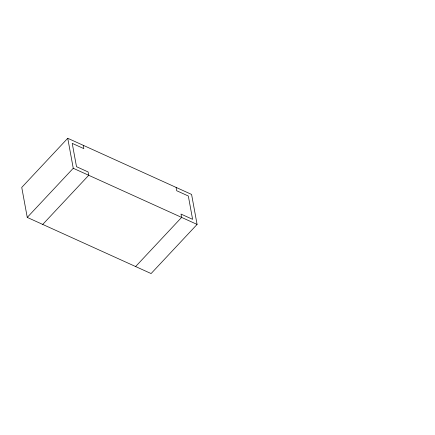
<?xml version="1.0" encoding="UTF-8"?>
<svg xmlns="http://www.w3.org/2000/svg" width="435" height="435" viewBox="0 0 435 435"><rect width="100%" height="100%" fill="white"/><g stroke="black" fill="none" stroke-linecap="round" stroke-linejoin="round"><path stroke-width="0.65" d="M67.746 138.281L21.75 187.42L27.253 217.408L151.097 273.561L197.088 224.416L191.585 194.429L67.746 138.281L73.249 168.269L27.253 217.408M42.733 224.427L88.729 175.289L88.115 171.956L76.506 166.692L72.226 143.365L83.835 148.629L83.226 145.301M135.617 266.541L181.612 217.402L180.998 214.069L192.607 219.332L188.328 196.006L176.719 190.742L176.104 187.409M73.249 168.269L197.088 224.416"/></g></svg>
